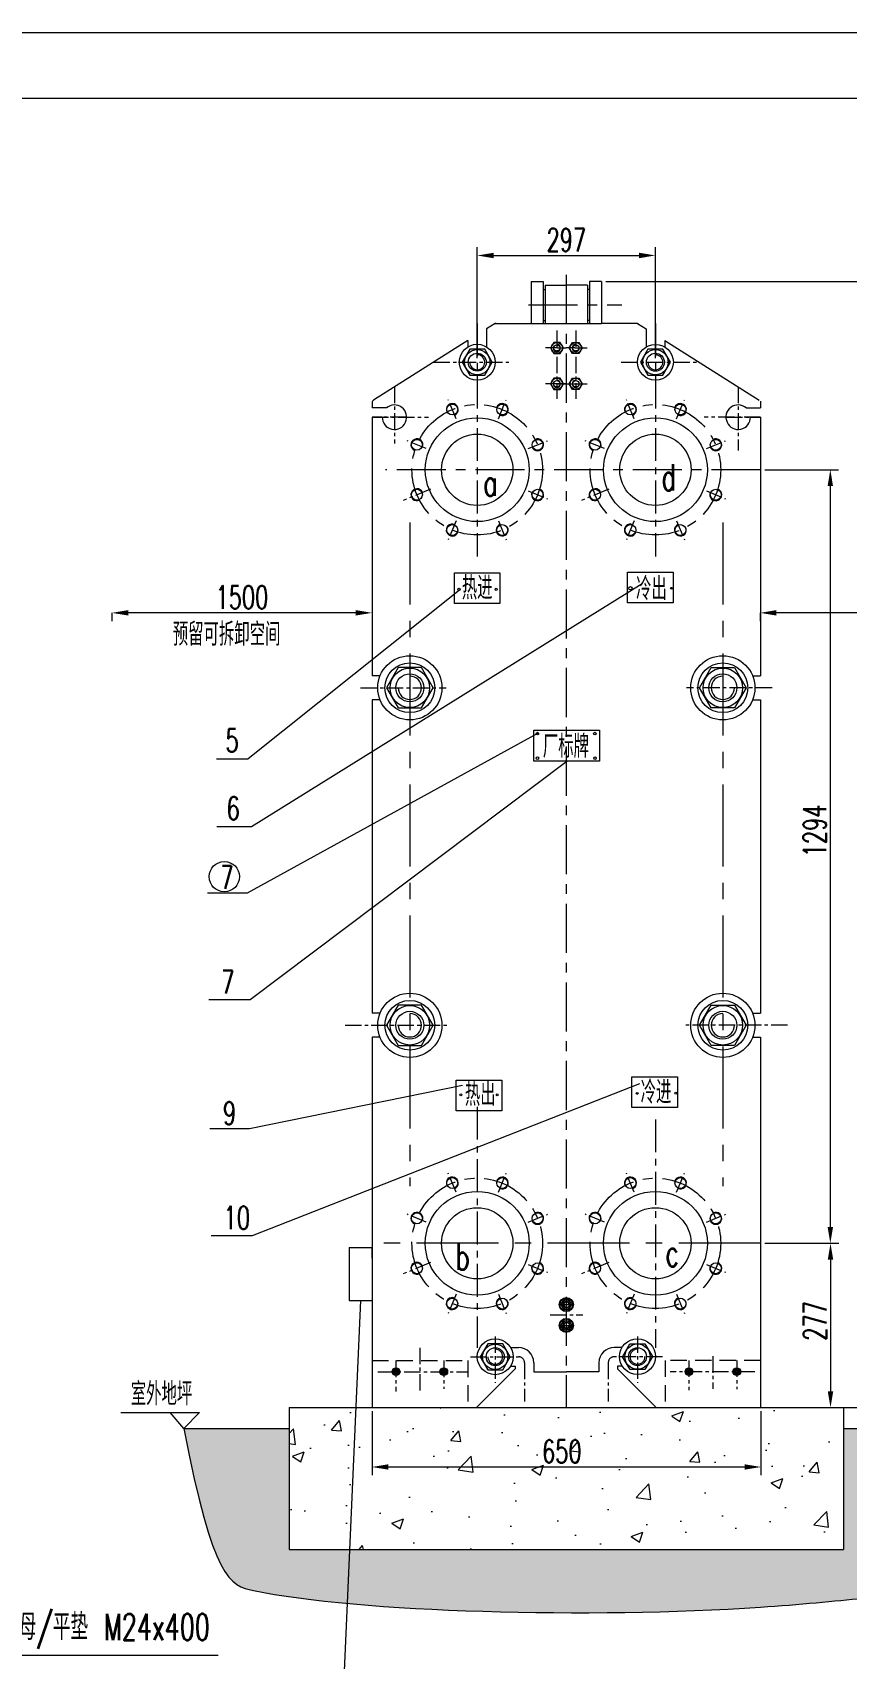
# Model space of a CAD drawing. Header units: millimetres. Extents: x -394 to 6212, y -2458 to 809.
# Drawn here: x 4645 to 4769.2, y -1764.3 to -1516.1 of the extents above; entities that cross this region are included whole.
import ezdxf

# ---------------------------------------------------------------- set-up
doc = ezdxf.new("R2010")
doc.units = ezdxf.units.MM
doc.header["$PDSIZE"] = -5
doc.linetypes.add('CENTERX2', pattern=[4, 2.5, -0.5, 0.5, -0.5])
doc.linetypes.add('HIDDEN', pattern=[0.375, 0.25, -0.125])
doc.layers.get('0').update_dxf_attribs({"lineweight": 18})
doc.layers.get('DEFPOINTS').update_dxf_attribs({"lineweight": 18})
for name, color, linetype, lineweight, true_color in [('1', 1, 'Continuous', 18, 0xff0000), ('2', 2, 'Continuous', 18, 0xffff00), ('3', 3, 'CENTERX2', 18, 0x00ff00), ('3尺寸线', 2, 'Continuous', 18, 0xffff00), ('5', 6, 'HIDDEN', 18, 0xff00ff)]:
    doc.layers.add(name, color=color, linetype=linetype, lineweight=lineweight, true_color=true_color)
doc.styles.add('HZ', font='txt.shx', dxfattribs={"width": 0.67, "bigfont": 'hztxt.shx'})
doc.styles.add('STYLE1', font='txt.shx', dxfattribs={"width": 0.67, "bigfont": 'hztxt.shx'})
doc.dimstyles.new('STANDARD$0', dxfattribs={"dimtxt": 3.5, "dimasz": 2.5, "dimexe": 1.25, "dimexo": 0.625, "dimtad": 1, "dimdec": 4, "dimdsep": 46, "dimtxsty": 'HZ', "dimcen": 2.5, "dimdle": 5, "dimadec": 0, "dimazin": 0, "dimtfac": 1, "dimtmove": 0, "dimatfit": 3, "dimfxl": 1, "dimtolj": 1, "dimlwd": -1, "dimlwe": -1, "dimarcsym": 0})

# ---------------------------------------------------------------- blocks, each defined once
blk = doc.blocks.new('*D289')
at = {"layer": '2', "color": 0}
for p, q in [((4732.43, -1554.08), (4779.15, -1554.08)), ((4777.9, -1556.58), (4777.9, -1723.5)), ((4756.77, -1726), (4779.15, -1726))]:
    blk.add_line(p, q, dxfattribs=at)
for points in [[(4777.48, -1556.58), (4778.32, -1556.58), (4777.9, -1554.08)], [(4777.48, -1723.5), (4778.32, -1723.5), (4777.9, -1726)]]:
    blk.add_solid(points, dxfattribs=at)
at = {"layer": 'DEFPOINTS', "color": 0}
for p in [(4731.8, -1554.08), (4756.15, -1726), (4777.9, -1726)]:
    blk.add_point(p, dxfattribs=at)
at = {"layer": '2', "color": 0, "insert": (4775.52, -1636.16), "char_height": 3.5, "attachment_point": 5, "rotation": 90, "style": 'HZ'}
blk.add_mtext('\\A1;1896', dxfattribs=at)
blk = doc.blocks.new('*D288')
at = {"layer": '2', "color": 0}
for p, q in [((4756.69, -1582.81), (4767.95, -1582.81)), ((4766.7, -1698.42), (4766.7, -1585.31)), ((4756.73, -1700.92), (4767.95, -1700.92))]:
    blk.add_line(p, q, dxfattribs=at)
for points in [[(4766.28, -1585.31), (4767.11, -1585.31), (4766.7, -1582.81)], [(4766.28, -1698.42), (4767.11, -1698.42), (4766.7, -1700.92)]]:
    blk.add_solid(points, dxfattribs=at)
at = {"layer": 'DEFPOINTS', "color": 0}
for p in [(4756.06, -1582.81), (4766.7, -1582.81), (4756.1, -1700.92)]:
    blk.add_point(p, dxfattribs=at)
at = {"layer": '2', "color": 0, "insert": (4764.32, -1637.95), "char_height": 3.5, "attachment_point": 5, "rotation": 90, "style": 'HZ'}
blk.add_mtext('\\A1;1294', dxfattribs=at)
blk = doc.blocks.new('*D386')
at = {"layer": '2', "color": 0}
for p, q in [((4696.78, -1726.56), (4696.78, -1736.32)), ((4756.11, -1726.56), (4756.11, -1736.32)), ((4699.28, -1735.07), (4753.61, -1735.07))]:
    blk.add_line(p, q, dxfattribs=at)
for points in [[(4699.28, -1734.65), (4699.28, -1735.48), (4696.78, -1735.07)], [(4753.61, -1734.65), (4753.61, -1735.48), (4756.11, -1735.07)]]:
    blk.add_solid(points, dxfattribs=at)
at = {"layer": 'DEFPOINTS', "color": 0}
for p in [(4696.78, -1725.94), (4756.11, -1725.94), (4756.11, -1735.07)]:
    blk.add_point(p, dxfattribs=at)
at = {"layer": '2', "color": 0, "insert": (4725.74, -1732.69), "char_height": 3.5, "attachment_point": 5, "style": 'HZ'}
blk.add_mtext('\\A1;650', dxfattribs=at)
blk = doc.blocks.new('*D276')
at = {"layer": '2', "color": 0}
for p, q in [((4756.69, -1700.92), (4767.97, -1700.92)), ((4766.72, -1703.42), (4766.72, -1723.5)), ((4756.73, -1726), (4767.97, -1726))]:
    blk.add_line(p, q, dxfattribs=at)
for points in [[(4766.31, -1703.42), (4767.14, -1703.42), (4766.72, -1700.92)], [(4766.31, -1723.5), (4767.14, -1723.5), (4766.72, -1726)]]:
    blk.add_solid(points, dxfattribs=at)
at = {"layer": 'DEFPOINTS', "color": 0}
for p in [(4756.06, -1700.92), (4756.11, -1726), (4766.72, -1726)]:
    blk.add_point(p, dxfattribs=at)
at = {"layer": '2', "color": 0, "insert": (4764.35, -1712.78), "char_height": 3.5, "attachment_point": 5, "rotation": 90, "style": 'HZ'}
blk.add_mtext('\\A1;277', dxfattribs=at)
blk = doc.blocks.new('*D268')
at = {"layer": '2', "color": 0}
for p, q in [((4657.1, -1604.68), (4657.1, -1605.91)), ((4694.28, -1604.66), (4659.6, -1604.66)), ((4696.78, -1604.68), (4696.78, -1605.91))]:
    blk.add_line(p, q, dxfattribs=at)
for points in [[(4659.6, -1604.24), (4659.6, -1605.07), (4657.1, -1604.66)], [(4694.28, -1604.24), (4694.28, -1605.07), (4696.78, -1604.66)]]:
    blk.add_solid(points, dxfattribs=at)
at = {"layer": 'DEFPOINTS', "color": 0}
for p in [(4657.1, -1604.06), (4657.1, -1604.66), (4696.78, -1604.06)]:
    blk.add_point(p, dxfattribs=at)
at = {"layer": '2', "color": 0, "insert": (4676.94, -1602.28), "char_height": 3.5, "attachment_point": 5, "style": 'HZ'}
blk.add_mtext('\\A1;1500', dxfattribs=at)
blk = doc.blocks.new('*D267')
at = {"layer": '2', "color": 0}
for p, q in [((4755.98, -1604.68), (4755.98, -1605.91)), ((4793.17, -1604.66), (4758.48, -1604.66)), ((4795.67, -1604.68), (4795.67, -1605.91))]:
    blk.add_line(p, q, dxfattribs=at)
for points in [[(4758.48, -1604.24), (4758.48, -1605.07), (4755.98, -1604.66)], [(4793.17, -1604.24), (4793.17, -1605.07), (4795.67, -1604.66)]]:
    blk.add_solid(points, dxfattribs=at)
at = {"layer": 'DEFPOINTS', "color": 0}
for p in [(4755.98, -1604.06), (4755.98, -1604.66), (4795.67, -1604.06)]:
    blk.add_point(p, dxfattribs=at)
at = {"layer": '2', "color": 0, "insert": (4775.82, -1602.28), "char_height": 3.5, "attachment_point": 5, "style": 'HZ'}
blk.add_mtext('\\A1;1500', dxfattribs=at)
blk = doc.blocks.new('*D266')
at = {"layer": '2', "color": 0}
for p, q in [((4712.84, -1565.77), (4712.83, -1548.85)), ((4740.01, -1565.77), (4740.01, -1548.84)), ((4715.33, -1550.1), (4737.51, -1550.09))]:
    blk.add_line(p, q, dxfattribs=at)
for points in [[(4715.33, -1549.68), (4715.33, -1550.51), (4712.83, -1550.1)], [(4737.51, -1549.67), (4737.51, -1550.51), (4740.01, -1550.09)]]:
    blk.add_solid(points, dxfattribs=at)
at = {"layer": 'DEFPOINTS', "color": 0}
for p in [(4740.01, -1550.09), (4712.84, -1566.4), (4740.01, -1566.39)]:
    blk.add_point(p, dxfattribs=at)
at = {"layer": '2', "color": 0, "insert": (4726.42, -1547.72), "char_height": 3.5, "attachment_point": 5, "rotation": 0.012, "style": 'HZ'}
blk.add_mtext('\\A1;297', dxfattribs=at)

msp = doc.modelspace()

# ---------------------------------------------------------------- hatches: boundary and pattern name
h = msp.add_hatch()
h.set_pattern_fill('AR-CONC', color=256, scale=0.1, style=0)
h.set_pattern_definition([(50, (4916.191, -2369.497), (18.21847, -1.5939), [1.905, -20.955]), (355, (4916.191, -2369.497), (-3.5243, 19.10566), [1.524, -16.764]), (100.451, (4917.71, -2369.63), (14.69425, 17.51167), [1.619, -17.809]), (46.1842, (4916.19, -2364.417), (27.1079, -4.2042), [2.8575, -31.4325]), (96.6356, (4918.45, -2364.767), (23.7404, 24.7426), [2.4285, -26.7135]), (351.184, (4916.19, -2364.417), (23.7405, 24.7425), [2.286, -25.146]), (21, (4918.731, -2365.687), (15.1615, -10.22655), [1.905, -20.955]), (326, (4918.731, -2365.687), (6.1802, 18.4188), [1.524, -16.764]), (71.4514, (4919.995, -2366.539), (21.34165, 8.1923), [1.619, -17.809]), (37.5, (4916.191, -2369.497), (0.30886, 8.455504), [0, -16.5608, 0, -17.018, 0, -16.8275]), (7.5, (4916.191, -2369.497), (6.68197, 10.01806), [0, -9.7028, 0, -16.1798, 0, -6.4135]), (327.5, (4910.527, -2369.497), (13.55906, -0.572874), [0, -6.35, 0, -19.812, 0, -26.289]), (317.5, (4907.987, -2369.497), (14.81292, 2.54265), [0, -8.255, 0, -13.1572, 0, -18.669])])
h.paths.add_polyline_path([(4743.74547, -1725.98475), (4743.53067, -1726.0566), (4743.55832, -1725.98475), (4684.14423, -1725.98475), (4684.14423, -1747.68514), (4768.7038, -1747.68514), (4768.7038, -1725.98475)])
h.paths.add_polyline_path([(4721.93092, -1730.06628), (4729.54342, -1730.06628), (4729.54342, -1735.31628), (4721.93092, -1735.31628)], flags=24)
at = {"layer": '2'}
h = msp.add_hatch(dxfattribs=at)
h.set_pattern_fill('AR-SAND', color=256, scale=0.05, style=0)
h.set_pattern_definition([(37.5, (4916.191, -2369.4967), (-0.0800016, 2.447066), [0, -1.9304, 0, -2.159, 0, -2.06375]), (7.5, (4916.191, -2369.4967), (2.247616, 3.584126), [0, -1.0414, 0, -1.7399, 0, -0.66675]), (327.5, (4914.629, -2369.4967), (3.954962, 0.007186), [0, -0.635, 0, -2.286, 0, -2.9845]), (317.5, (4914.629, -2369.4967), (3.817782, 1.114647), [0, -0.3175, 0, -1.4986, 0, -1.7145])])
edge = h.paths.add_edge_path(flags=0)
edge.add_spline(control_points=[(4668.0635, -1729.19428), (4672.56774, -1752.31386), (4686.58626, -1757.0535), (4738.69767, -1758.42595), (4771.77095, -1755.07751), (4780.86064, -1754.23755), (4788.86304, -1744.45257), (4783.71671, -1729.19428)], knot_values=[0, 0, 0, 0, 18.615286243, 101.525525856, 120.876659928, 136.210085707, 156.249566949, 156.249566949, 156.249566949, 156.249566949], weights=[1, 1, 1, 1, 1, 1, 1, 1], degree=3, periodic=0)
edge.add_line((4783.71671, -1729.19428), (4768.7038, -1729.19428))
edge.add_line((4768.7038, -1729.19428), (4768.7038, -1747.68514))
edge.add_line((4768.7038, -1747.68514), (4684.14423, -1747.68514))
edge.add_line((4684.14423, -1747.68514), (4684.14423, -1729.19428))
edge.add_line((4684.14423, -1729.19428), (4668.0635, -1729.19428))

# ---------------------------------------------------------------- linework, layer by layer
for p, q in [((4646.59167, -1763.81986), (4656.91844, -1763.81986)), ((4656.91844, -1763.81986), (4673.29955, -1763.81986))]:
    msp.add_line(p, q)
at = {"layer": '1'}
for p, q in [((4454.74256, -1526.0524), (5013.74256, -1526.0524)), ((4721.04321, -1554.08415), (4721.04321, -1560.46815)), ((4721.04321, -1554.08415), (4722.86721, -1554.08415)), ((4722.86721, -1554.08415), (4722.86721, -1560.46815)), ((4722.86721, -1555.26975), (4723.18641, -1555.26975)), ((4723.18641, -1554.63135), (4723.18641, -1560.46815)), ((4723.18641, -1554.63135), (4726.42401, -1554.63135)), ((4729.66161, -1554.63135), (4726.42401, -1554.63135)), ((4729.66161, -1554.63135), (4729.66161, -1560.46815)), ((4729.98081, -1555.26975), (4729.66161, -1555.26975)), ((4729.98081, -1554.08415), (4729.98081, -1560.46815)), ((4731.80481, -1554.08415), (4729.98081, -1554.08415)), ((4731.80481, -1554.08415), (4731.80481, -1560.46815)), ((4715.57121, -1560.46815), (4714.24881, -1561.30267)), ((4714.24881, -1561.30267), (4714.24881, -1564.0492)), ((4715.57121, -1560.46815), (4721.04321, -1560.46815)), ((4715.57121, -1560.46815), (4731.80481, -1560.46815)), ((4722.86721, -1560.01215), (4723.18641, -1560.01215)), ((4729.98081, -1560.01215), (4729.66161, -1560.01215)), ((4737.27681, -1560.46815), (4731.80481, -1560.46815)), ((4737.27681, -1560.46815), (4731.80481, -1560.46815)), ((4737.27681, -1560.46815), (4738.59921, -1561.30267)), ((4738.59921, -1561.30267), (4738.59921, -1564.0549)), ((4711.42161, -1563.08683), (4696.99665, -1572.18996)), ((4711.42161, -1563.08683), (4711.42161, -1564.0492)), ((4738.59921, -1563.09253), (4738.59921, -1564.0549)), ((4741.42641, -1563.08683), (4755.85137, -1572.18996)), ((4741.42641, -1563.08683), (4741.42641, -1564.0549)), ((4696.78401, -1572.57559), (4696.78401, -1573.31229)), ((4696.78401, -1573.31229), (4696.78401, -1573.37295)), ((4698.98043, -1573.37295), (4696.78401, -1573.37295)), ((4753.86759, -1573.37295), (4756.06401, -1573.37295)), ((4756.06401, -1572.32415), (4756.06401, -1573.31229)), ((4756.06401, -1573.31229), (4756.06401, -1573.37295)), ((4696.78401, -1574.78655), (4696.78401, -1614.27291)), ((4698.33441, -1574.78655), (4696.78401, -1574.78655)), ((4698.33441, -1574.78655), (4696.78401, -1574.78655)), ((4754.51361, -1574.78655), (4756.06401, -1574.78655)), ((4754.51361, -1574.78655), (4756.06401, -1574.78655)), ((4756.06401, -1574.78655), (4756.06401, -1614.27291)), ((4698.0085, -1614.27291), (4696.78401, -1614.27291)), ((4754.83952, -1614.27291), (4756.06401, -1614.27291)), ((4696.78401, -1617.92738), (4696.78401, -1665.80091)), ((4698.0085, -1617.92738), (4696.78401, -1617.92738)), ((4754.83952, -1617.92738), (4756.06401, -1617.92738)), ((4756.06401, -1617.92738), (4756.06401, -1665.80091)), ((4698.0085, -1665.80091), (4696.78401, -1665.80091)), ((4754.83952, -1665.80091), (4756.06401, -1665.80091)), ((4696.78401, -1669.45538), (4696.78401, -1725.99615)), ((4698.0085, -1669.45538), (4696.78401, -1669.45538)), ((4754.83952, -1669.45538), (4756.06401, -1669.45538)), ((4756.06401, -1669.45538), (4756.06401, -1725.99615)), ((4756.06401, -1669.45538), (4756.06401, -1671.42962)), ((4693.31051, -1701.53368), (4696.78401, -1701.53368)), ((4693.31051, -1701.53368), (4693.31051, -1709.64823)), ((4693.31051, -1709.64823), (4696.78401, -1709.64823)), ((4717.91816, -1716.82485), (4719.13371, -1716.82485)), ((4734.92708, -1716.82485), (4733.72571, -1716.82485)), ((4712.73639, -1725.99615), (4718.63211, -1720.10042)), ((4717.91816, -1719.65205), (4718.63211, -1719.65205)), ((4718.63211, -1719.65205), (4718.63211, -1720.10042)), ((4721.45931, -1719.15045), (4721.45931, -1720.51845)), ((4731.40011, -1719.15045), (4731.40011, -1720.51845)), ((4734.94823, -1719.65205), (4734.22731, -1719.65205)), ((4734.22731, -1719.65205), (4734.22731, -1720.10042)), ((4740.12303, -1725.99615), (4734.22731, -1720.10042)), ((4721.45931, -1720.51845), (4726.42971, -1720.51845)), ((4731.40011, -1720.51845), (4726.42971, -1720.51845)), ((4684.14423, -1725.98475), (4768.7038, -1725.98475)), ((4684.14423, -1725.98475), (4684.14423, -1747.68514)), ((4743.66046, -1726.01318), (4743.53057, -1726.05663)), ((4743.54742, -1726.01308), (4743.53072, -1726.05647)), ((4768.7038, -1725.98475), (4768.7038, -1747.68514)), ((4668.0635, -1729.19428), (4684.14423, -1729.19428)), ((4768.7038, -1729.19428), (4783.71671, -1729.19428)), ((4684.14423, -1747.68514), (4768.7038, -1747.68514))]:
    msp.add_line(p, q, dxfattribs=at)
at = {"layer": '1', "ltscale": 200}
msp.add_line((4696.78401, -1703.19355), (4696.78401, -1701.54925), dxfattribs=at)
at = {"layer": '1'}
for points in [[(4724.49388, -1563.36525), (4724.0014, -1564.21825), (4724.49388, -1565.07125), (4725.47884, -1565.07125), (4725.97132, -1564.21825), (4725.47884, -1563.36525)], [(4728.35417, -1563.3653), (4728.84662, -1564.21831), (4728.35412, -1565.0713), (4727.36916, -1565.07127), (4726.8767, -1564.21826), (4727.36921, -1563.36527)], [(4711.69567, -1564.4167), (4710.55612, -1566.39045), (4711.69567, -1568.36419), (4713.97476, -1568.36419), (4715.1143, -1566.39045), (4713.97476, -1564.4167)], [(4738.87327, -1564.4224), (4737.73372, -1566.39615), (4738.87327, -1568.36989), (4741.15236, -1568.36989), (4742.2919, -1566.39615), (4741.15236, -1564.4224)], [(4724.49388, -1568.82635), (4724.0014, -1569.67935), (4724.49388, -1570.53235), (4725.47884, -1570.53235), (4725.97132, -1569.67935), (4725.47884, -1568.82635)], [(4728.35401, -1568.8264), (4728.84647, -1569.67941), (4728.35397, -1570.5324), (4727.36901, -1570.53237), (4726.87655, -1569.67936), (4727.36905, -1568.82637)], [(4709.3549, -1598.52312), (4716.2968, -1598.52312), (4716.2968, -1603.21412), (4709.3549, -1603.21412)], [(4735.75931, -1598.42794), (4742.70121, -1598.42794), (4742.70121, -1603.11893), (4735.75931, -1603.11893)], [(4700.77398, -1613.02082), (4698.99613, -1616.10015), (4700.77398, -1619.17948), (4704.32968, -1619.17948), (4706.10754, -1616.10015), (4704.32968, -1613.02082)], [(4752.07404, -1613.02082), (4753.8519, -1616.10015), (4752.07404, -1619.17948), (4748.51834, -1619.17948), (4746.74049, -1616.10015), (4748.51834, -1613.02082)], [(4721.47938, -1622.55619), (4731.4808, -1622.55619), (4731.4808, -1627.29405), (4721.47938, -1627.29405)], [(4700.77398, -1664.54882), (4698.99613, -1667.62815), (4700.77398, -1670.70748), (4704.32968, -1670.70748), (4706.10754, -1667.62815), (4704.32968, -1664.54882)], [(4752.07404, -1664.54882), (4753.8519, -1667.62815), (4752.07404, -1670.70748), (4748.51834, -1670.70748), (4746.74049, -1667.62815), (4748.51834, -1664.54882)], [(4736.44224, -1675.50875), (4743.38414, -1675.50875), (4743.38414, -1680.19975), (4736.44224, -1680.19975)], [(4709.63673, -1676.0165), (4716.57863, -1676.0165), (4716.57863, -1680.70749), (4709.63673, -1680.70749)], [(4726.83709, -1710.98169), (4727.25017, -1710.26621), (4726.83709, -1709.55074), (4726.01093, -1709.55074), (4725.59785, -1710.26621), (4726.01093, -1710.98169)], [(4726.83709, -1712.7386), (4727.25017, -1713.45408), (4726.83709, -1714.16956), (4726.01093, -1714.16956), (4725.59785, -1713.45408), (4726.01093, -1712.7386)], [(4714.43737, -1716.2647), (4713.29782, -1718.23845), (4714.43737, -1720.21219), (4716.71646, -1720.21219), (4717.856, -1718.23845), (4716.71646, -1716.2647)], [(4738.41517, -1716.24535), (4739.5579, -1718.21725), (4738.42155, -1720.19284), (4736.14246, -1720.19652), (4734.99973, -1718.22461), (4736.13609, -1716.24902)], [(4700.2041, -1720.12826), (4699.97619, -1720.52301), (4700.2041, -1720.91776), (4700.65992, -1720.91776), (4700.88783, -1720.52301), (4700.65992, -1720.12826)], [(4707.95592, -1720.12826), (4708.18383, -1720.52301), (4707.95592, -1720.91776), (4707.5001, -1720.91776), (4707.27219, -1720.52301), (4707.5001, -1720.12826)], [(4744.90327, -1720.11751), (4744.67559, -1720.5124), (4744.90373, -1720.90701), (4745.35955, -1720.90675), (4745.58723, -1720.51187), (4745.35909, -1720.11725)], [(4752.65509, -1720.11301), (4752.88323, -1720.50762), (4752.65555, -1720.9025), (4752.19973, -1720.90277), (4751.97159, -1720.50815), (4752.19927, -1720.11327)]]:
    msp.add_lwpolyline(points, close=True, dxfattribs=at)
for centre, radius in [((4712.83521, -1566.39045), 2.73491), ((4724.98636, -1564.21825), 0.853), ((4724.98636, -1564.21825), 0.48955), ((4727.86166, -1564.21829), 0.853), ((4727.86166, -1564.21829), 0.48955), ((4740.01281, -1566.39615), 2.73491), ((4712.83521, -1566.39045), 1.93491), ((4712.83521, -1566.39045), 1.36745), ((4740.01281, -1566.39615), 1.93491), ((4740.01281, -1566.39615), 1.36745), ((4724.98636, -1569.67935), 0.853), ((4727.86151, -1569.67939), 0.853), ((4724.98636, -1569.67935), 0.48955), ((4727.86151, -1569.67939), 0.48955), ((4709.02405, -1573.61119), 0.82992), ((4716.64637, -1573.61119), 0.82992), ((4736.20165, -1573.61119), 0.82992), ((4743.82397, -1573.61119), 0.82992), ((4712.83521, -1582.81215), 7.92252), ((4740.01281, -1582.81215), 7.92252), ((4703.63426, -1579.00099), 0.82992), ((4712.83521, -1582.81215), 5.43949), ((4722.03616, -1579.00099), 0.82992), ((4730.81186, -1579.00099), 0.82992), ((4740.01281, -1582.81215), 5.43949), ((4749.21376, -1579.00099), 0.82992), ((4703.63426, -1586.62331), 0.82992), ((4722.03616, -1586.62331), 0.82992), ((4730.81186, -1586.62331), 0.82992), ((4749.21376, -1586.62331), 0.82992), ((4709.02405, -1592.0131), 0.82992), ((4716.64637, -1592.0131), 0.82992), ((4736.20165, -1592.0131), 0.82992), ((4743.82397, -1592.0131), 0.82992), ((4702.55183, -1616.10015), 4.897), ((4702.55183, -1616.10015), 3.79288), ((4702.55183, -1616.10015), 3.01874), ((4750.29619, -1616.10015), 4.897), ((4750.29619, -1616.10015), 3.79288), ((4750.29619, -1616.10015), 3.01874), ((4702.55183, -1616.10015), 2.13342), ((4750.29619, -1616.10015), 2.13342), ((4702.55183, -1667.62815), 4.897), ((4750.29619, -1667.62815), 4.897), ((4702.55183, -1667.62815), 3.79288), ((4702.55183, -1667.62815), 3.01874), ((4702.55183, -1667.62815), 2.13342), ((4750.29619, -1667.62815), 3.79288), ((4750.29619, -1667.62815), 3.01874), ((4750.29619, -1667.62815), 2.13342), ((4712.83521, -1700.91615), 7.92252), ((4709.02405, -1691.71519), 0.82992), ((4716.64637, -1691.71519), 0.82992), ((4740.01281, -1700.91615), 7.92252), ((4736.20165, -1691.71519), 0.82992), ((4743.82397, -1691.71519), 0.82992), ((4712.83521, -1700.91615), 5.43949), ((4740.01281, -1700.91615), 5.43949), ((4703.63426, -1697.10499), 0.82992), ((4722.03616, -1697.10499), 0.82992), ((4730.81186, -1697.10499), 0.82992), ((4749.21376, -1697.10499), 0.82992), ((4703.63426, -1704.72731), 0.82992), ((4722.03616, -1704.72731), 0.82992), ((4730.81186, -1704.72731), 0.82992), ((4749.21376, -1704.72731), 0.82992), ((4709.02405, -1710.1171), 0.82992), ((4716.64637, -1710.1171), 0.82992), ((4726.42401, -1710.26415), 1.07444), ((4726.42401, -1710.26621), 0.99139), ((4726.42401, -1710.26621), 0.7014), ((4726.42401, -1710.26621), 0.4957), ((4736.20165, -1710.1171), 0.82992), ((4743.82397, -1710.1171), 0.82992), ((4726.42401, -1713.45615), 1.07444), ((4726.42401, -1713.45408), 0.99139), ((4726.42401, -1713.45408), 0.7014), ((4726.42401, -1713.45408), 0.4957), ((4715.57691, -1718.23845), 2.73491), ((4715.57691, -1718.23845), 1.93491), ((4715.57691, -1718.23845), 1.36745), ((4737.27882, -1718.22093), 2.73491), ((4737.27882, -1718.22093), 1.93491), ((4737.27882, -1718.22093), 1.36745), ((4700.43201, -1720.52415), 0.5928), ((4700.43201, -1720.52301), 0.54698), ((4700.43201, -1720.52301), 0.38698), ((4700.43201, -1720.52301), 0.27349), ((4707.72801, -1720.52415), 0.5928), ((4707.72801, -1720.52301), 0.54698), ((4707.72801, -1720.52301), 0.38698), ((4707.72801, -1720.52301), 0.27349), ((4745.13141, -1720.51327), 0.5928), ((4745.13141, -1720.51213), 0.54698), ((4745.13141, -1720.51213), 0.38698), ((4745.13141, -1720.51213), 0.27349), ((4752.42741, -1720.50903), 0.5928), ((4752.42741, -1720.50789), 0.54698), ((4752.42741, -1720.50789), 0.38698), ((4752.42741, -1720.50789), 0.27349)]:
    msp.add_circle(centre, radius, dxfattribs=at)
for centre, radius, start, end in [((4715.70306, -1560.92415), 0.456, 90, 122.2547105), ((4737.14496, -1560.92415), 0.456, 57.7452895, 90), ((4737.14496, -1560.92415), 0.456, 57.7452895, 90), ((4724.98636, -1564.21825), 0.55527, 180, 90), ((4727.86166, -1564.21829), 0.55527, 89.9983921, 359.9983921), ((4724.98636, -1569.67935), 0.55527, 180, 90), ((4727.86151, -1569.67939), 0.55527, 89.9983921, 359.9983921), ((4697.24001, -1572.57559), 0.456, 122.2547105, 180), ((4700.20401, -1574.78655), 1.8696, 180, 130.8786351), ((4752.64401, -1574.78655), 1.8696, 49.1213649, 0), ((4719.13371, -1719.15045), 2.3256, 0, 90), ((4733.72571, -1719.15045), 2.3256, 90, 180)]:
    msp.add_arc(centre, radius, start, end, dxfattribs=at)
at = {"layer": '2'}
for p, q in [((4725.10153, -1564.21825), (4723.26155, -1564.21825)), ((4725.10153, -1564.21825), (4726.42401, -1564.21825)), ((4727.74649, -1564.21825), (4726.42401, -1564.21825)), ((4727.74649, -1564.21825), (4729.58647, -1564.21825)), ((4727.74649, -1564.21828), (4729.58647, -1564.21833)), ((4726.42393, -1569.67935), (4723.26155, -1569.67935)), ((4725.10153, -1569.69025), (4723.26155, -1569.69025)), ((4725.10153, -1569.67935), (4726.42401, -1569.67935)), ((4726.42409, -1569.67935), (4729.58647, -1569.67935)), ((4727.74633, -1569.69028), (4729.58632, -1569.69033)), ((4727.74649, -1569.69025), (4729.58647, -1569.69025)), ((4710.12218, -1601.21819), (4677.89231, -1626.93144)), ((4737.9727, -1600.23756), (4678.38315, -1637.34684)), ((4722.01647, -1623.09045), (4677.74054, -1647.4361)), ((4673.05697, -1626.93144), (4677.89231, -1626.93144)), ((4678.19844, -1663.70552), (4726.48009, -1627.29405)), ((4678.38315, -1637.34684), (4673.11751, -1637.34684)), ((4677.74054, -1647.4361), (4671.68951, -1647.4361)), ((4671.87169, -1663.70552), (4678.19844, -1663.70552)), ((4710.56377, -1676.83083), (4678.11073, -1683.43744)), ((4678.56862, -1699.70685), (4737.64349, -1676.52446)), ((4678.11073, -1683.43744), (4672.05969, -1683.43744)), ((4672.24188, -1699.70685), (4678.56862, -1699.70685)), ((4658.45598, -1726.76064), (4670.48624, -1726.76064)), ((4668.0635, -1729.19428), (4665.99608, -1726.76064)), ((4670.48624, -1726.76064), (4668.0635, -1729.19428)), ((4627.42863, -1763.81986), (4646.59167, -1763.81986))]:
    msp.add_line(p, q, dxfattribs=at)
at = {"layer": '2', "ltscale": 0.5}
msp.add_line((4695.04726, -1709.64823), (4690.69743, -1806.99413), dxfattribs=at)
at = {"layer": '2'}
for centre, radius in [((4710.0526, -1601.0582), 0.17016), ((4715.71675, -1601.0582), 0.17016), ((4736.19923, -1600.90065), 0.24311), ((4742.45627, -1600.90844), 0.14052), ((4722.01647, -1623.09045), 0.19212), ((4730.76833, -1623.09045), 0.19212), ((4722.01647, -1626.8386), 0.19212), ((4730.79408, -1626.8386), 0.19212), ((4674.25637, -1644.93756), 2.30763), ((4710.32824, -1678.24639), 0.14052), ((4715.88712, -1678.24639), 0.14052), ((4737.22367, -1678.02935), 0.14052), ((4743.1392, -1677.98926), 0.14052)]:
    msp.add_circle(centre, radius, dxfattribs=at)
for centre, radius, start, end in [((4724.98636, -1564.21825), 0.55527, 180, 90), ((4727.86166, -1564.21829), 0.55527, 89.9983921, 359.9983921), ((4712.83521, -1566.39045), 1.14039, 180, 90), ((4740.01281, -1566.39615), 1.14039, 180, 90), ((4724.98636, -1569.67935), 0.55527, 180, 90), ((4727.86151, -1569.67939), 0.55527, 89.9983921, 359.9983921), ((4709.02405, -1573.61119), 0.91291, 292.5, 205.1269769), ((4716.64637, -1573.61119), 0.91291, 247.5, 160.1269769), ((4736.20165, -1573.61119), 0.91291, 292.5, 205.1269769), ((4743.82397, -1573.61119), 0.91291, 247.5, 160.1269769), ((4703.63426, -1579.00099), 0.91291, 337.5, 250.1269769), ((4722.03616, -1579.00099), 0.91291, 202.5, 115.1269769), ((4730.81186, -1579.00099), 0.91291, 337.5, 250.1269769), ((4749.21376, -1579.00099), 0.91291, 202.5, 115.1269769), ((4703.63426, -1586.62331), 0.91291, 22.5, 295.1269769), ((4722.03616, -1586.62331), 0.91291, 157.5, 70.1269769), ((4730.81186, -1586.62331), 0.91291, 22.5, 295.1269769), ((4749.21376, -1586.62331), 0.91291, 157.5, 70.1269769), ((4709.02405, -1592.0131), 0.91291, 67.5, 340.1269769), ((4716.64637, -1592.0131), 0.91291, 112.5, 25.1269769), ((4736.20165, -1592.0131), 0.91291, 67.5, 340.1269769), ((4743.82397, -1592.0131), 0.91291, 112.5, 25.1269769), ((4702.55183, -1616.10015), 1.77917, 180, 90), ((4750.29619, -1616.10015), 1.77917, 90, 0), ((4702.55183, -1667.62815), 1.77917, 180, 90), ((4750.29619, -1667.62815), 1.77917, 90, 0), ((4709.02405, -1691.71519), 0.91291, 292.5, 205.1269769), ((4716.64637, -1691.71519), 0.91291, 247.5, 160.1269769), ((4736.20165, -1691.71519), 0.91291, 292.5, 205.1269769), ((4743.82397, -1691.71519), 0.91291, 247.5, 160.1269769), ((4703.63426, -1697.10499), 0.91291, 337.5, 250.1269769), ((4722.03616, -1697.10499), 0.91291, 202.5, 115.1269769), ((4730.81186, -1697.10499), 0.91291, 337.5, 250.1269769), ((4749.21376, -1697.10499), 0.91291, 202.5, 115.1269769), ((4703.63426, -1704.72731), 0.91291, 22.5, 295.1269769), ((4722.03616, -1704.72731), 0.91291, 157.5, 70.1269769), ((4730.81186, -1704.72731), 0.91291, 22.5, 295.1269769), ((4749.21376, -1704.72731), 0.91291, 157.5, 70.1269769), ((4709.02405, -1710.1171), 0.91291, 67.5, 340.1269769), ((4716.64637, -1710.1171), 0.91291, 112.5, 25.1269769), ((4726.42401, -1710.26621), 0.41339, 0, 270), ((4736.20165, -1710.1171), 0.91291, 67.5, 340.1269769), ((4743.82397, -1710.1171), 0.91291, 112.5, 25.1269769), ((4726.42401, -1713.45408), 0.41339, 90, 0), ((4715.57691, -1718.23845), 1.14039, 180, 90), ((4737.27882, -1718.22093), 1.14039, 90.0924871, 0.0924871), ((4700.43201, -1720.52301), 0.22808, 180, 90), ((4707.72801, -1720.52301), 0.22808, 90, 360), ((4745.13141, -1720.51213), 0.22808, 180.0333212, 90.0333212), ((4752.42741, -1720.50789), 0.22808, 90.0333212, 0.0333212)]:
    msp.add_arc(centre, radius, start, end, dxfattribs=at)
msp.add_open_spline([(4668.0635, -1729.19428), (4672.56774, -1752.31386), (4686.58626, -1757.0535), (4738.69767, -1758.42595), (4771.77095, -1755.07751), (4780.86064, -1754.23755), (4788.86304, -1744.45257), (4783.71671, -1729.19428)], degree=3, knots=[0, 0, 0, 0, 1154.090119124, 6294.26830734, 7493.978713889, 8444.603644004, 9686.989444168, 9686.989444168, 9686.989444168, 9686.989444168], dxfattribs=at)
at = {"layer": '3', "ltscale": 3}
for p, q in [((4726.42401, -1553.07308), (4726.42401, -1725.99615)), ((4720.64866, -1557.64095), (4734.89753, -1557.64095)), ((4756.06401, -1582.81215), (4698.82488, -1582.81215)), ((4700.97899, -1720.52301), (4699.88503, -1720.52301)), ((4707.18103, -1720.52301), (4708.27499, -1720.52301))]:
    msp.add_line(p, q, dxfattribs=at)
at = {"layer": '3', "ltscale": 2}
for p, q in [((4712.83521, -1560.46815), (4712.83521, -1596.07313)), ((4740.01281, -1560.46815), (4740.01281, -1596.07313)), ((4712.83521, -1680.07411), (4712.83521, -1716.87615)), ((4740.01281, -1682.01981), (4740.01281, -1716.87615))]:
    msp.add_line(p, q, dxfattribs=at)
at = {"layer": '3'}
for p, q in [((4724.98636, -1561.56655), (4724.98636, -1571.95935)), ((4727.86166, -1561.56655), (4727.86166, -1571.95935)), ((4706.17761, -1566.39615), (4718.14698, -1566.39615)), ((4734.77068, -1566.39045), (4746.66138, -1566.39045)), ((4700.20401, -1570.16589), (4700.20401, -1578.79078)), ((4752.64401, -1570.16589), (4752.64401, -1579.88102)), ((4709.61118, -1575.02864), (4708.40492, -1572.11647)), ((4716.05925, -1575.02864), (4717.2655, -1572.11647)), ((4736.78878, -1575.02864), (4735.58252, -1572.11647)), ((4743.23685, -1575.02864), (4744.4431, -1572.11647)), ((4696.78401, -1574.78655), (4705.39472, -1574.78655)), ((4702.07361, -1574.78655), (4696.78401, -1574.78655)), ((4756.06401, -1574.78655), (4747.4533, -1574.78655)), ((4750.77441, -1574.78655), (4756.06401, -1574.78655)), ((4705.0517, -1579.58811), (4702.13954, -1578.38185)), ((4720.61872, -1579.58811), (4723.53088, -1578.38185)), ((4732.2293, -1579.58811), (4729.31714, -1578.38185)), ((4747.79632, -1579.58811), (4750.70848, -1578.38185)), ((4705.71438, -1585.76169), (4701.55414, -1587.48492)), ((4720.61872, -1586.03618), (4723.53088, -1587.24244)), ((4732.89198, -1585.76169), (4728.73174, -1587.48492)), ((4747.79632, -1586.03618), (4750.70848, -1587.24244)), ((4709.61118, -1590.59565), (4708.40492, -1593.50782)), ((4716.05925, -1590.59565), (4717.2655, -1593.50782)), ((4736.78878, -1590.59565), (4735.58252, -1593.50782)), ((4743.23685, -1590.59565), (4744.4431, -1593.50782)), ((4695.02027, -1616.10015), (4708.10428, -1616.10015)), ((4757.82775, -1616.10015), (4744.74375, -1616.10015)), ((4692.67245, -1667.62815), (4708.45281, -1667.62815)), ((4760.17557, -1667.62815), (4744.39522, -1667.62815)), ((4709.61118, -1693.13264), (4708.40492, -1690.22047)), ((4716.05925, -1693.13264), (4717.2655, -1690.22047)), ((4736.78878, -1693.13264), (4735.58252, -1690.22047)), ((4743.23685, -1693.13264), (4744.4431, -1690.22047)), ((4705.0517, -1697.69211), (4702.13954, -1696.48585)), ((4720.61872, -1697.69211), (4723.53088, -1696.48585)), ((4732.2293, -1697.69211), (4729.31714, -1696.48585)), ((4747.79632, -1697.69211), (4750.70848, -1696.48585)), ((4705.71438, -1703.86569), (4701.55414, -1705.58892)), ((4720.61872, -1704.14018), (4723.53088, -1705.34644)), ((4732.89198, -1703.86569), (4728.73174, -1705.58892)), ((4747.79632, -1704.14018), (4750.70848, -1705.34644)), ((4709.61118, -1708.69965), (4708.40492, -1711.61182)), ((4716.05925, -1708.69965), (4717.2655, -1711.61182)), ((4725.43262, -1710.26621), (4727.4154, -1710.26621)), ((4736.78878, -1708.69965), (4735.58252, -1711.61182)), ((4743.23685, -1708.69965), (4744.4431, -1711.61182)), ((4723.94805, -1711.86015), (4728.9167, -1711.86015)), ((4715.57691, -1715.13441), (4715.57691, -1722.24362)), ((4725.43262, -1713.45408), (4727.4154, -1713.45408)), ((4737.28251, -1715.13441), (4737.28251, -1722.24362)), ((4704.08001, -1716.87615), (4704.08001, -1723.66134)), ((4700.43201, -1718.83375), (4700.43201, -1723.53231)), ((4707.72801, -1718.83375), (4707.72801, -1723.1452)), ((4711.78286, -1718.24415), (4719.12801, -1718.24415)), ((4720.04571, -1719.15045), (4720.04571, -1725.07845)), ((4732.81371, -1719.15045), (4732.81371, -1725.07845)), ((4741.07086, -1718.23845), (4733.72571, -1718.23845)), ((4745.13043, -1718.82287), (4745.13305, -1723.33178)), ((4748.76801, -1718.17039), (4748.76801, -1723.13826)), ((4752.41601, -1718.81863), (4752.41601, -1723.20277)), ((4697.68185, -1720.52415), (4711.37601, -1720.52415)), ((4755.16858, -1720.52415), (4742.25167, -1720.52415))]:
    msp.add_line(p, q, dxfattribs=at)
at = {"layer": '3', "ltscale": 5}
for p, q in [((4702.55183, -1590.86468), (4702.55183, -1692.20223)), ((4750.29619, -1590.86468), (4750.29619, -1692.20223)), ((4756.06401, -1700.91615), (4696.78401, -1700.91615))]:
    msp.add_line(p, q, dxfattribs=at)
at = {"layer": '3', "ltscale": 3}
for centre in [(4712.83521, -1582.81215), (4740.01281, -1582.81215), (4712.83521, -1700.91615), (4740.01281, -1700.91615)]:
    msp.add_circle(centre, 9.95904, dxfattribs=at)
for centre, start, end in [((4719.13371, -1719.15045), 0, 90), ((4733.72571, -1719.15045), 90, 180)]:
    msp.add_arc(centre, 0.912, start, end, dxfattribs=at)
at = {"layer": '3尺寸线'}
msp.add_lwpolyline([(5023.74256, -1936.0524), (4429.74256, -1936.0524), (4429.74256, -1516.0524), (5023.74256, -1516.0524)], close=True, dxfattribs=at)
at = {"layer": '5', "color": 5, "ltscale": 10}
for p, q in [((4696.78401, -1718.83375), (4711.37601, -1718.83375)), ((4711.37601, -1718.83375), (4711.38018, -1726.0049)), ((4756.06401, -1718.81651), (4741.48243, -1718.82499)), ((4741.48243, -1718.82499), (4741.48659, -1725.98739))]:
    msp.add_line(p, q, dxfattribs=at)

# ---------------------------------------------------------------- texts
at = {"layer": '2', "attachment_point": 7}
for s, insert, char_height, width, style in [('\\T1;d', (4740.93223, -1585.96282), 4, 6.8914286, 'HZ'), ('\\T1;a', (4713.73794, -1586.80643), 4, 6.7957143, 'HZ'), ('\\T1;热进', (4710.48511, -1602.62457), 3.5, 7.093625, 'HZ'), ('\\T1;冷出', (4737.06207, -1602.73387), 3.5, 7.035, 'HZ'), ('\\T1;预留可拆卸空间', (4666.39348, -1609.67398), 3.5, 24.6225, 'HZ'), ('\\T1;5', (4674.43765, -1625.88862), 3.5, 3.35, 'STYLE1'), ('\\T1;厂标牌', (4722.84053, -1626.80217), 3.5, 10.611125, 'HZ'), ('\\T1;6', (4674.60567, -1636.25209), 3.5, 3.35, 'STYLE1'), ('\\T1;7', (4673.66297, -1646.79893), 3.5, 3.35, 'STYLE1'), ('\\T1;7', (4673.77367, -1662.76327), 3.5, 3.35, 'STYLE1'), ('\\T1;热出', (4710.94873, -1679.94832), 3.5, 7.035, 'HZ'), ('\\T1;冷进', (4737.75774, -1679.60494), 3.5, 7.093625, 'HZ'), ('\\T1;9', (4674.03316, -1682.80027), 3.5, 3.35, 'STYLE1'), ('\\T1;10', (4674.14386, -1698.7646), 3.5, 6.7, 'STYLE1'), ('\\T1;b', (4709.49322, -1704.98208), 4, 8.7291429, 'HZ'), ('\\T1;c', (4741.53728, -1704.44036), 4, 10.6242857, 'HZ'), ('\\T1;室外地坪', (4659.98095, -1725.66019), 3.5, 14.07, 'STYLE1'), ('地脚螺栓/螺母/平垫 M24x400', (4626.96958, -1762.81881), 4, 48.6898571, 'HZ')]:
    msp.add_mtext(s, dxfattribs=dict(at, insert=insert, char_height=char_height, width=width, style=style))

# ---------------------------------------------------------------- dimensions: what is measured, and where the dimension line sits
at = {"layer": '2'}
for base, p1, p2, angle, text, override, picture, middle in [((4740.00939, -1550.09012), (4712.83521, -1566.39615), (4740.01281, -1566.39045), 0.0120167, '297', {"dimdec": 2, "dimsah": 1, "dimatfit": 0}, '*D266', (4726.42401, -1550.09297)), ((4777.89999, -1725.99615), (4731.80481, -1554.08415), (4756.14571, -1725.99615), 90, '1896', {"dimscale": 1, "dimdec": 2, "dimsah": 1, "dimatfit": 0}, '*D289', (4777.89999, -1636.15933)), ((4766.6972, -1582.81215), (4756.10201, -1700.91615), (4756.06401, -1582.81215), 90, '1294', {"dimscale": 1, "dimdec": 2, "dimsah": 1, "dimatfit": 0}, '*D288', (4766.6972, -1637.95222)), ((4766.72409, -1725.99615), (4756.06401, -1700.91615), (4756.10771, -1725.99615), 90, '277', {"dimscale": 1, "dimdec": 2, "dimsah": 1, "dimatfit": 0}, '*D276', (4766.72409, -1712.77751))]:
    dim = msp.add_linear_dim(base=base, p1=p1, p2=p2, angle=angle, text=text, dimstyle='STANDARD$0', override=override, dxfattribs=at)
    dim.commit()
    dim.dimension.update_dxf_attribs({"geometry": picture, "text_midpoint": middle, "dimtype": 160})
for base, p1, p2, picture, middle in [((4657.09669, -1604.65595), (4696.78401, -1604.05581), (4657.09669, -1604.05581), '*D268', (4676.94035, -1602.28095)), ((4755.97923, -1604.65595), (4795.66655, -1604.05581), (4755.97923, -1604.05581), '*D267', (4775.82289, -1602.28095))]:
    dim = msp.add_linear_dim(base=base, p1=p1, p2=p2, angle=180, text='1500', dimstyle='STANDARD$0', override={"dimdec": 2, "dimsah": 1, "dimatfit": 0}, dxfattribs=at)
    dim.commit()
    dim.dimension.update_dxf_attribs({"geometry": picture, "text_midpoint": middle})
dim = msp.add_linear_dim(base=(4756.10771, -1735.06628), p1=(4696.78401, -1725.93677), p2=(4756.10771, -1725.93677), text='650', dimstyle='STANDARD$0', override={"dimscale": 1, "dimdec": 2, "dimsah": 1, "dimatfit": 0}, dxfattribs=at)
dim.commit()
dim.dimension.update_dxf_attribs({"geometry": '*D386', "text_midpoint": (4725.73717, -1735.06628), "dimtype": 160})

doc.saveas('drawing.dxf')
